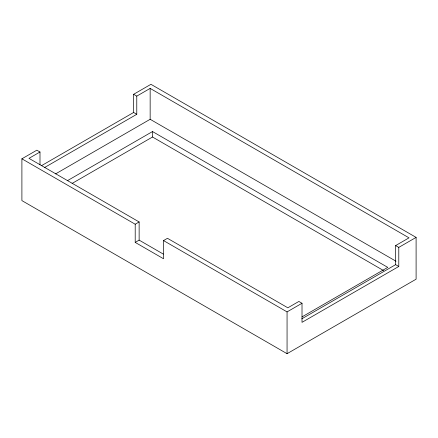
<?xml version="1.0" encoding="UTF-8"?>
<svg xmlns="http://www.w3.org/2000/svg" width="438" height="438" viewBox="0 0 438 438"><rect width="100%" height="100%" fill="white"/><g stroke="black" fill="none" stroke-linecap="round" stroke-linejoin="round"><path stroke-width="0.66" d="M41.572 165.624L133.628 112.473L133.628 94.301L150.94 84.31L416.1 237.396L416.1 279.192L287.06 353.69L21.9 200.604L21.9 158.808L36.852 150.179L39.995 151.997L39.995 164.781M39.995 151.997L28.979 158.353L139.136 221.951L139.136 240.123L163.33 254.095M133.628 94.301L136.776 96.119L150.152 88.399L409.021 237.85L395.64 245.576L395.64 264.656L301.815 318.826M44.72 167.442L136.776 114.291L136.776 96.119M55.582 173.891L150.152 119.289L395.985 261.218M67.37 180.708L152.512 131.553L387.772 267.383L302.039 316.877M72.1 183.429L152.512 137.006L152.512 131.553M21.9 158.808L135.205 224.223L139.136 221.951M135.205 224.223L135.205 242.395L139.136 240.123M135.205 242.395L163.527 258.748L163.527 240.577L167.464 238.305L287.848 307.81L298.864 301.448L302.012 303.266L302.012 322.346L398.788 266.474L398.788 247.393L416.1 237.396M163.527 240.577L287.06 311.9L302.012 303.266M395.64 245.576L398.788 247.393M133.628 112.473L136.776 114.291M395.64 264.656L398.788 266.474M152.512 137.006L383.639 270.607M287.06 311.9L287.06 353.69M150.152 88.399L150.152 119.289"/></g></svg>
